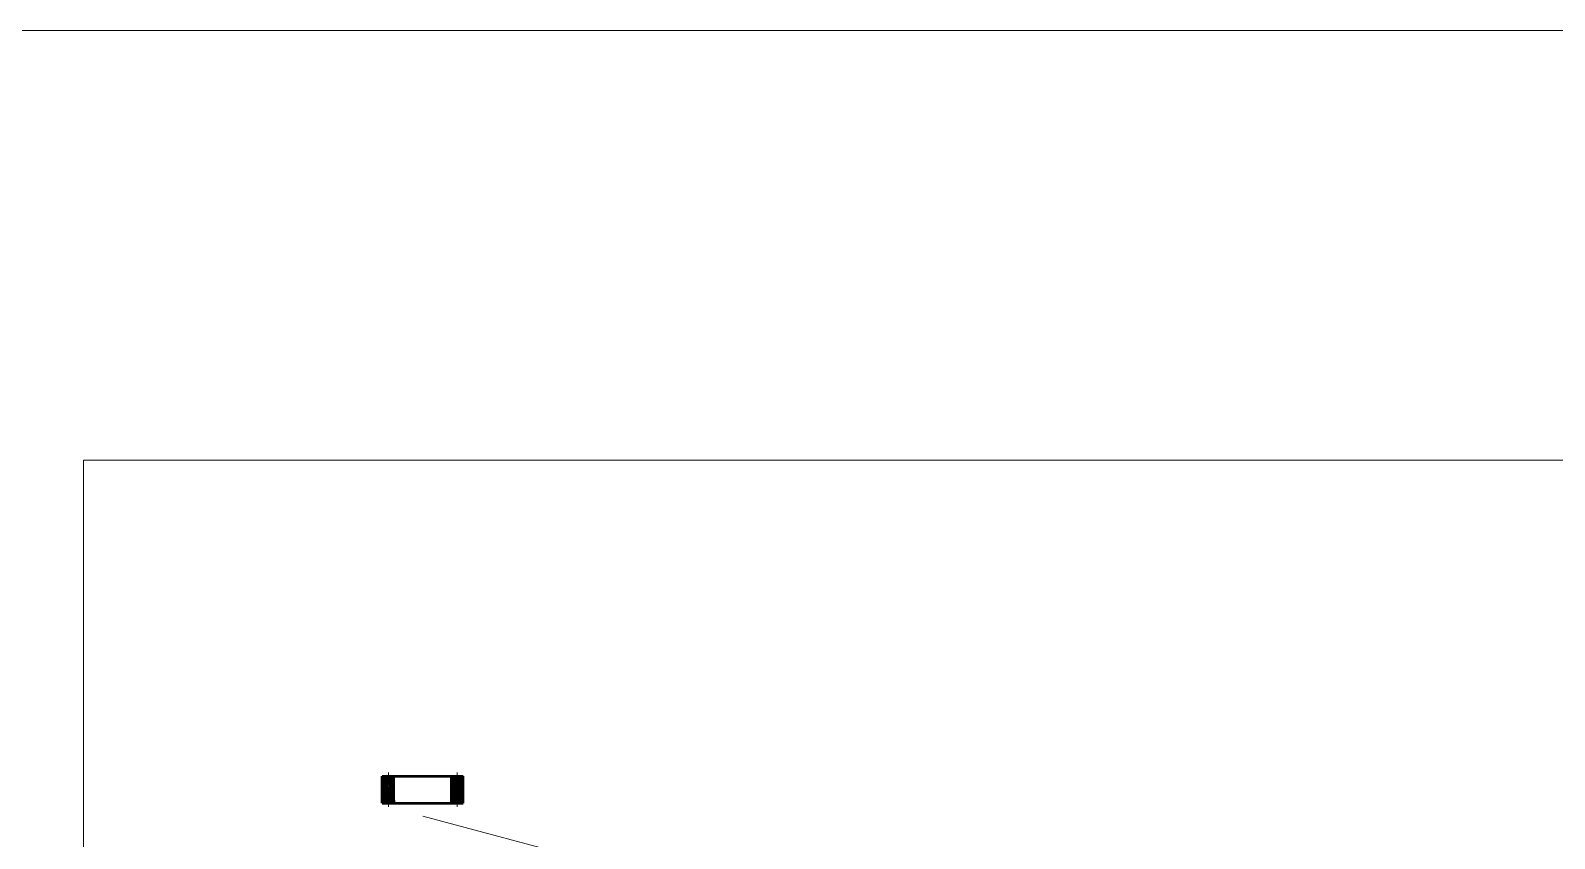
# Model space of a CAD drawing. Header units: millimetres. Extents: x 17368 to 100025, y -24769 to 12950.
# Drawn here: x 44888 to 50545, y 851 to 3853 of the extents above; entities that cross this region are included whole.
import ezdxf

# ---------------------------------------------------------------- set-up
doc = ezdxf.new("R2010")
doc.units = ezdxf.units.MM
doc.header["$LTSCALE"] = 2.8
doc.linetypes.add('AM_ISO08W050', pattern=[18, 12, -1.5, 3, -1.5])
doc.linetypes.add('AM_ISO08W050x2', pattern=[9, 6, -0.75, 1.5, -0.75])
doc.layers.get('0').update_dxf_attribs({"lineweight": 50})
for name, color, linetype, lineweight in [('AM_0', 7, 'Continuous', 50), ('AM_4', 3, 'Continuous', 15), ('AM_7N', 4, 'AM_ISO08W050', 15), ('细实线', 5, 'Continuous', 15)]:
    doc.layers.add(name, color=color, linetype=linetype, lineweight=lineweight)

msp = doc.modelspace()

# ---------------------------------------------------------------- hatches: boundary and pattern name
at = {"layer": '细实线'}
h = msp.add_hatch(dxfattribs=at)
h.set_pattern_fill('ANSI31', color=256, style=0)
h.set_pattern_definition([(45, (-6999.033, 9144.9273), (-2.24506403, 2.24506403), [])])
h.paths.add_polyline_path([(46210.52494, 1081.9289), (46194.02494, 1081.9289), (46194.02494, 981.9289), (46210.52494, 981.9289)])
h.paths.add_polyline_path([(46236.52494, 1081.9289), (46222.52494, 1081.9289), (46222.52494, 981.9289), (46236.52494, 981.9289)])
h.paths.add_polyline_path([(46465.52494, 1081.9289), (46451.52494, 1081.9289), (46451.52494, 981.9289), (46465.52494, 981.9289)])
h.paths.add_polyline_path([(46494.02494, 1081.9289), (46477.52494, 1081.9289), (46477.52494, 981.9289), (46494.02494, 981.9289)])
h.paths.add_polyline_path([(46477.52494, 1081.9289), (46476.57772, 1081.9289), (46476.57772, 1026.9289), (46476.57772, 981.9289), (46477.52494, 981.9289)])
h.paths.add_polyline_path([(46466.47215, 1081.9289), (46465.52494, 1081.9289), (46465.52494, 981.9289), (46466.47215, 981.9289)])
h.paths.add_polyline_path([(46211.47215, 1081.9289), (46210.52494, 1081.9289), (46210.52494, 981.9289), (46211.47215, 981.9289), (46211.47215, 1036.9289)])
h.paths.add_polyline_path([(46222.52494, 1081.9289), (46221.57772, 1081.9289), (46221.57772, 981.9289), (46222.52494, 981.9289)])

# ---------------------------------------------------------------- linework, layer by layer
for p, q in [((46194.02494, 981.9289), (46194.02494, 1081.9289)), ((46236.52494, 981.9289), (46236.52494, 1081.9289)), ((46451.52494, 981.9289), (46451.52494, 1081.9289)), ((46494.02494, 981.9289), (46494.02494, 1081.9289))]:
    msp.add_line(p, q)
at = {"color": 7}
for p, q in [((46194.02494, 1081.9289), (46494.02494, 1081.9289)), ((46194.02494, 981.9289), (46494.02494, 981.9289)), ((46236.52494, 993.9289), (46236.52494, 981.9289))]:
    msp.add_line(p, q, dxfattribs=at)
at = {"layer": 'AM_0', "extrusion": (1, -1.83691e-16, 0)}
for p, q in [((46211.47215, 1081.9289), (46211.47215, 1026.9289)), ((46221.57772, 1081.9289), (46221.57772, 981.9289))]:
    msp.add_line(p, q, dxfattribs=at)
at = {"layer": 'AM_0', "extrusion": (-1, -1.83691e-16, 0)}
for p, q in [((46466.47215, 1081.9289), (46466.47215, 981.9289)), ((46476.57772, 1081.9289), (46476.57772, 1026.9289))]:
    msp.add_line(p, q, dxfattribs=at)
at = {"layer": 'AM_0', "extrusion": (1, -1.42047e-13, 0)}
for p, q in [((46211.47215, 981.9289), (46211.47215, 1036.9289)), ((46221.57772, 1022.4289), (46221.57772, 1036.9289))]:
    msp.add_line(p, q, dxfattribs=at)
at = {"layer": 'AM_0', "extrusion": (-1, -1.42047e-13, 0)}
for p, q in [((46466.47215, 1022.4289), (46466.47215, 1036.9289)), ((46476.57772, 981.9289), (46476.57772, 1036.9289))]:
    msp.add_line(p, q, dxfattribs=at)
at = {"layer": 'AM_4', "lineweight": 18, "extrusion": (1, -1.83691e-16, 0)}
for p, q in [((46210.52494, 1081.9289), (46210.52494, 981.9289)), ((46222.52494, 1081.9289), (46222.52494, 981.9289))]:
    msp.add_line(p, q, dxfattribs=at)
at = {"layer": 'AM_4', "lineweight": 18, "extrusion": (-1, -1.83691e-16, 0)}
for p, q in [((46465.52494, 1081.9289), (46465.52494, 981.9289)), ((46477.52494, 1081.9289), (46477.52494, 981.9289))]:
    msp.add_line(p, q, dxfattribs=at)
at = {"layer": 'AM_7N', "linetype": 'AM_ISO08W050x2', "lineweight": 18, "ltscale": 0.8, "extrusion": (1, -1.42047e-13, 0)}
msp.add_line((46216.52494, 968.196), (46216.52494, 1095.9915), dxfattribs=at)
at = {"layer": 'AM_7N', "linetype": 'AM_ISO08W050x2', "lineweight": 18, "ltscale": 0.8, "extrusion": (-1, -1.42047e-13, 0)}
msp.add_line((46471.52494, 968.196), (46471.52494, 1095.9915), dxfattribs=at)
at = {"layer": '细实线'}
msp.add_line((46344.0249, 934.2289), (46954.82607, 770.56522), dxfattribs=at)
for points in [[(17368.35, 3852.65), (56480.3, 3852.65), (56480.3, -17029.95), (17368.35, -17029.95)], [(45084.6799, 2256.2443), (55319.27561, 2256.2443), (55319.27561, -4910.09677), (45084.6799, -4910.09677)]]:
    msp.add_lwpolyline(points, close=True, dxfattribs=at)

doc.saveas('drawing.dxf')
